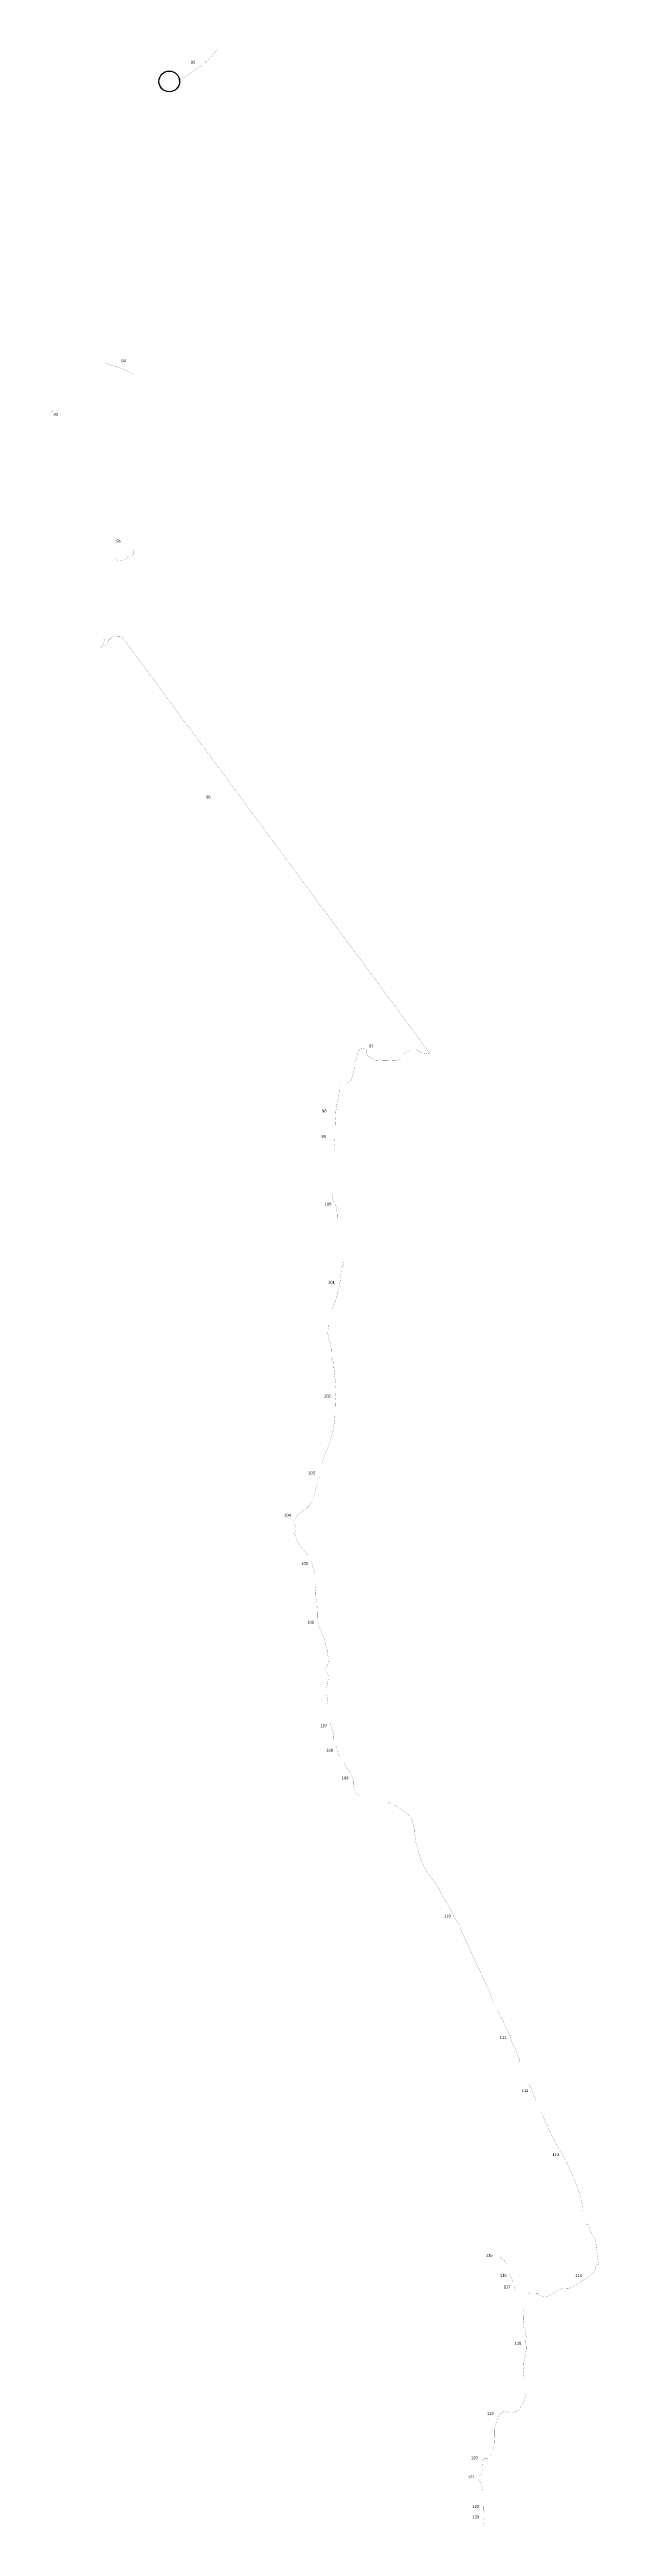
# Model space of a CAD drawing. Header units: metres. Extents: x 254121 to 358116, y 1739230 to 2227325.
# Drawn here: x 267859 to 281293, y 2044348 to 2104979 of the extents above; entities that cross this region are included whole.
import ezdxf

# ---------------------------------------------------------------- set-up
doc = ezdxf.new("R2010")
doc.units = ezdxf.units.M
doc.layers.add('NATURALLY PROTECTED', color=3, linetype='Continuous')
doc.styles.get("Standard").update_dxf_attribs({"font": 'arial.ttf'})

msp = doc.modelspace()

# ---------------------------------------------------------------- linework, layer by layer
msp.add_circle((270790, 2104198), 253)
at = {"layer": 'NATURALLY PROTECTED', "const_width": 3, "flags": 128}
for points in [[(271963, 2104977), (271930, 2104933), (271886, 2104891), (271800, 2104780), (271722, 2104713), (271628, 2104626), (271599, 2104599), (271501, 2104532), (271424, 2104476), (271391, 2104448), (271306, 2104397), (271243, 2104355), (271164, 2104308), (271109, 2104283), (271060, 2104254), (270986, 2104221), (270983, 2104220)], [(269199, 2097291), (269200, 2097292), (269212, 2097299), (269229, 2097299), (269402, 2097246), (269493, 2097215), (269581, 2097186), (269662, 2097156), (269696, 2097141), (269736, 2097121), (269885, 2097043), (269908, 2097034), (269928, 2097010)], [(267860, 2096037), (267884, 2096074), (267940, 2096153), (267945, 2096158)], [(269908, 2092724), (269915, 2092713), (269914, 2092694), (269906, 2092687), (269911, 2092681), (269902, 2092671), (269910, 2092663), (269908, 2092660), (269914, 2092655), (269911, 2092645), (269918, 2092639), (269919, 2092629), (269912, 2092614), (269891, 2092598), (269866, 2092590), (269842, 2092591), (269822, 2092587), (269794, 2092571), (269769, 2092556), (269733, 2092511), (269697, 2092489), (269654, 2092477), (269583, 2092469), (269534, 2092468), (269483, 2092497), (269474, 2092506), (269465, 2092514), (269427, 2092533), (269424, 2092536)], [(269179, 2090572), (269205, 2090549), (269192, 2090479), (269167, 2090410), (269130, 2090366), (269107, 2090329), (269110, 2090326), (269116, 2090328), (269147, 2090364), (269190, 2090393), (269212, 2090396), (269231, 2090400), (269255, 2090421), (269270, 2090439), (269276, 2090472), (269292, 2090504), (269382, 2090592), (269412, 2090609), (269434, 2090616), (269474, 2090617), (269521, 2090604), (269577, 2090603), (269622, 2090615), (269635, 2090597), (277166, 2080407), (277159, 2080409), (277152, 2080410), (277139, 2080412), (277126, 2080412), (277113, 2080414), (277096, 2080414), (277082, 2080412), (277066, 2080410), (277052, 2080410), (277042, 2080411), (277029, 2080413), (277011, 2080415), (276994, 2080418), (276981, 2080422), (276956, 2080428), (276940, 2080434), (276928, 2080438), (276914, 2080444), (276898, 2080450), (276889, 2080454), (276881, 2080461), (276865, 2080474), (276854, 2080488), (276849, 2080495), (276840, 2080508), (276832, 2080524)], [(276703, 2080505), (276688, 2080496), (276661, 2080478), (276629, 2080454), (276603, 2080436), (276569, 2080413), (276554, 2080402), (276550, 2080396), (276547, 2080388), (276542, 2080380), (276534, 2080370), (276524, 2080359), (276511, 2080347), (276494, 2080331), (276477, 2080315), (276463, 2080302), (276459, 2080296), (276451, 2080287), (276442, 2080276), (276434, 2080265), (276429, 2080256), (276422, 2080248), (276415, 2080243), (276403, 2080237), (276383, 2080232), (276353, 2080226), (276335, 2080225), (276320, 2080225), (276304, 2080224), (276283, 2080224), (276254, 2080225), (276225, 2080228), (276206, 2080229), (276172, 2080226), (276133, 2080225), (276073, 2080223), (276011, 2080225), (275991, 2080226), (275955, 2080228), (275914, 2080230), (275899, 2080232), (275872, 2080231), (275852, 2080232), (275822, 2080244), (275796, 2080259), (275764, 2080276), (275737, 2080291), (275709, 2080309), (275690, 2080323), (275673, 2080338), (275659, 2080348), (275641, 2080363), (275629, 2080375), (275620, 2080387), (275615, 2080395), (275607, 2080430), (275606, 2080449), (275609, 2080480), (275607, 2080493), (275601, 2080506), (275590, 2080517), (275559, 2080529), (275534, 2080535), (275515, 2080538), (275497, 2080534), (275472, 2080519), (275448, 2080504), (275436, 2080494), (275432, 2080489), (275426, 2080477), (275413, 2080452), (275408, 2080444), (275405, 2080437), (275401, 2080427), (275398, 2080408), (275392, 2080383), (275386, 2080360), (275380, 2080342), (275376, 2080318), (275373, 2080297), (275370, 2080281), (275364, 2080261), (275359, 2080249), (275354, 2080235), (275346, 2080221), (275337, 2080209), (275330, 2080200), (275326, 2080192), (275322, 2080182), (275320, 2080172), (275319, 2080159), (275318, 2080149), (275316, 2080141), (275316, 2080131), (275316, 2080118), (275317, 2080093), (275317, 2080073), (275316, 2080054), (275313, 2080028), (275311, 2080007), (275308, 2079982), (275307, 2079974), (275301, 2079945), (275292, 2079920), (275287, 2079908), (275277, 2079880), (275269, 2079858), (275266, 2079846), (275263, 2079831), (275261, 2079809), (275256, 2079789), (275251, 2079777), (275246, 2079769), (275239, 2079762), (275228, 2079753), (275216, 2079743), (275204, 2079733), (275185, 2079715), (275166, 2079700), (275162, 2079697), (275147, 2079687), (275128, 2079675), (275127, 2079675)], [(274965, 2079569), (274962, 2079555), (274958, 2079540), (274954, 2079520), (274952, 2079498), (274948, 2079488), (274947, 2079481), (274947, 2079473), (274946, 2079460), (274945, 2079445), (274944, 2079433), (274942, 2079420), (274939, 2079406), (274935, 2079394), (274931, 2079382), (274926, 2079367), (274924, 2079353), (274924, 2079341), (274926, 2079325), (274928, 2079314), (274927, 2079303), (274926, 2079289), (274923, 2079273), (274920, 2079261), (274913, 2079244), (274909, 2079234), (274905, 2079218), (274901, 2079205), (274897, 2079190), (274892, 2079169), (274888, 2079142), (274882, 2079101), (274878, 2079065), (274868, 2078997), (274864, 2078946), (274864, 2078946), (274864, 2078935), (274864, 2078935), (274864, 2078935), (274865, 2078927), (274864, 2078914), (274863, 2078902), (274863, 2078891), (274862, 2078878), (274860, 2078859), (274859, 2078832), (274857, 2078803), (274855, 2078774), (274853, 2078757), (274851, 2078736), (274850, 2078711), (274851, 2078690), (274850, 2078666), (274847, 2078642), (274846, 2078624), (274847, 2078609), (274846, 2078592), (274846, 2078573), (274845, 2078541), (274845, 2078504), (274845, 2078473)], [(274846, 2078413), (274846, 2078370), (274842, 2078292), (274842, 2078274), (274844, 2078263), (274846, 2078195), (274837, 2078167), (274836, 2078153), (274834, 2078133), (274836, 2078112), (274835, 2078094), (274836, 2078075), (274830, 2078048), (274827, 2078039), (274826, 2078034), (274826, 2078026), (274828, 2078017), (274829, 2078011), (274831, 2078002)], [(274775, 2076947), (274775, 2076944), (274775, 2076944), (274778, 2076920), (274781, 2076898), (274784, 2076877), (274790, 2076851), (274795, 2076830), (274801, 2076808), (274833, 2076734), (274863, 2076682), (274883, 2076617), (274893, 2076534), (274898, 2076455), (274898, 2076383)], [(275064, 2075320), (275063, 2075301), (275055, 2075234), (275052, 2075229), (275048, 2075223), (275045, 2075216), (275040, 2075210), (275034, 2075202), (275027, 2075197), (275018, 2075197), (275015, 2075195), (275013, 2075192), (275011, 2075187), (275007, 2075179), (275004, 2075172), (275001, 2075164), (275000, 2075159), (274999, 2075151), (274998, 2075143), (274998, 2075134), (275000, 2075117), (275004, 2075111), (274999, 2075079), (274996, 2075064), (274992, 2075043), (274991, 2075021), (274990, 2075009), (274989, 2074992), (274987, 2074982), (274986, 2074968), (274983, 2074948), (274980, 2074924), (274977, 2074905), (274976, 2074887), (274974, 2074862), (274971, 2074843), (274961, 2074773), (274948, 2074695), (274941, 2074656), (274929, 2074614), (274924, 2074593), (274921, 2074579), (274917, 2074566), (274912, 2074548), (274909, 2074533), (274906, 2074523), (274902, 2074509), (274895, 2074483), (274884, 2074449), (274875, 2074421), (274863, 2074378), (274851, 2074342), (274843, 2074307), (274824, 2074259), (274810, 2074242), (274798, 2074210), (274788, 2074183), (274780, 2074162), (274773, 2074148), (274772, 2074145)], [(274690, 2073762), (274688, 2073752), (274687, 2073740), (274686, 2073728), (274686, 2073720), (274684, 2073701), (274682, 2073689), (274679, 2073664), (274676, 2073652), (274675, 2073636), (274675, 2073620), (274672, 2073591), (274671, 2073558), (274671, 2073539), (274675, 2073521), (274676, 2073508), (274677, 2073498), (274677, 2073498), (274690, 2073419), (274696, 2073403), (274704, 2073383), (274712, 2073360), (274719, 2073340), (274723, 2073318), (274724, 2073313), (274736, 2073252), (274746, 2073211), (274750, 2073187), (274752, 2073152), (274751, 2073125), (274748, 2073088), (274749, 2073059), (274748, 2073043), (274748, 2073005), (274748, 2072976), (274748, 2072976), (274748, 2072959), (274753, 2072950), (274768, 2072937), (274781, 2072909), (274795, 2072881), (274806, 2072860), (274810, 2072832), (274815, 2072787), (274815, 2072753), (274818, 2072708), (274823, 2072657), (274826, 2072620), (274832, 2072580), (274834, 2072543), (274839, 2072509), (274846, 2072452), (274853, 2072408), (274859, 2072350), (274862, 2072290), (274868, 2072225), (274869, 2072168), (274869, 2072096), (274863, 2072023), (274857, 2071949), (274851, 2071850), (274847, 2071742), (274846, 2071635), (274843, 2071540), (274838, 2071467), (274831, 2071394), (274821, 2071320), (274809, 2071236), (274795, 2071155), (274760, 2071038), (274728, 2070922), (274694, 2070826), (274644, 2070697), (274592, 2070573), (274558, 2070471), (274523, 2070370), (274522, 2070367)], [(274471, 2070105), (274471, 2070084), (274470, 2070050), (274464, 2070020)], [(274417, 2069900), (274411, 2069880), (274403, 2069850), (274398, 2069827), (274389, 2069789), (274379, 2069756), (274365, 2069707), (274354, 2069655), (274339, 2069604), (274326, 2069562), (274319, 2069537), (274307, 2069498), (274287, 2069459), (274266, 2069426), (274250, 2069399), (274231, 2069362), (274218, 2069342), (274201, 2069320), (274185, 2069301), (274160, 2069279), (274146, 2069269), (274125, 2069254), (274107, 2069241), (273928, 2069114), (273912, 2069093), (273891, 2069051), (273875, 2069016), (273856, 2068991), (273850, 2068965), (273848, 2068923), (273862, 2068871), (273872, 2068823), (273874, 2068776), (273874, 2068725), (273873, 2068717), (273860, 2068642), (273863, 2068627), (273871, 2068613), (273888, 2068571), (273923, 2068471), (273954, 2068406), (273979, 2068371), (274007, 2068339), (274060, 2068265), (274131, 2068183), (274161, 2068138), (274169, 2068125)], [(274256, 2067981), (274274, 2067950), (274295, 2067877), (274310, 2067824), (274330, 2067770), (274342, 2067718), (274351, 2067665), (274351, 2067664)], [(274347, 2067439), (274355, 2067416), (274353, 2067395), (274354, 2067371), (274361, 2067325), (274366, 2067288), (274370, 2067252), (274369, 2067192), (274368, 2067160), (274373, 2067124), (274379, 2067088), (274383, 2067051), (274390, 2067005), (274394, 2066967), (274399, 2066930), (274397, 2066901), (274409, 2066838), (274405, 2066797), (274410, 2066666), (274409, 2066592), (274413, 2066558), (274421, 2066523), (274449, 2066412), (274475, 2066337), (274509, 2066244), (274554, 2066139), (274572, 2066092), (274583, 2066045), (274593, 2066008), (274607, 2065955), (274624, 2065897), (274646, 2065822), (274653, 2065787), (274655, 2065755), (274659, 2065726), (274671, 2065665), (274691, 2065583), (274688, 2065532), (274679, 2065474), (274658, 2065424), (274642, 2065400), (274630, 2065383), (274620, 2065370), (274616, 2065353), (274616, 2065341), (274621, 2065327), (274627, 2065317), (274634, 2065302), (274646, 2065279), (274653, 2065262), (274659, 2065246), (274666, 2065224), (274674, 2065193), (274679, 2065163), (274683, 2065110), (274670, 2065039), (274656, 2064942), (274644, 2064879), (274639, 2064847), (274639, 2064818), (274639, 2064793), (274639, 2064756), (274641, 2064725), (274646, 2064689), (274650, 2064652), (274655, 2064607), (274661, 2064570), (274668, 2064517), (274676, 2064477)], [(274734, 2064026), (274737, 2064010), (274739, 2063997), (274742, 2063989), (274744, 2063982), (274745, 2063967), (274748, 2063952), (274750, 2063943), (274752, 2063936), (274755, 2063926), (274757, 2063916), (274761, 2063905), (274764, 2063892), (274768, 2063881), (274773, 2063870), (274779, 2063857), (274786, 2063842), (274793, 2063827), (274796, 2063819), (274799, 2063808), (274802, 2063795), (274805, 2063781), (274807, 2063762), (274808, 2063742), (274806, 2063721), (274804, 2063710), (274801, 2063694), (274801, 2063685), (274800, 2063672), (274800, 2063659), (274803, 2063646), (274814, 2063618), (274825, 2063590)], [(274860, 2063478), (274864, 2063472), (274873, 2063445), (274880, 2063425), (274884, 2063409), (274903, 2063329), (274909, 2063304), (274914, 2063278), (274918, 2063264), (274929, 2063237), (274943, 2063210), (274947, 2063203)], [(275071, 2063043), (275074, 2063040), (275089, 2063019), (275097, 2063000), (275107, 2062975), (275120, 2062946), (275132, 2062917), (275144, 2062898), (275166, 2062863), (275189, 2062835), (275212, 2062801), (275243, 2062756), (275246, 2062736), (275251, 2062714), (275257, 2062695), (275274, 2062653), (275284, 2062625), (275290, 2062601), (275291, 2062579), (275291, 2062551), (275291, 2062525), (275291, 2062514), (275292, 2062494), (275296, 2062474), (275298, 2062464), (275304, 2062441), (275310, 2062426), (275322, 2062400), (275331, 2062382), (275338, 2062367), (275344, 2062354), (275345, 2062350), (275344, 2062343), (275343, 2062337), (275343, 2062331), (275343, 2062326), (275347, 2062318), (275351, 2062311), (275359, 2062304), (275382, 2062288), (275417, 2062262), (275436, 2062249), (275450, 2062240), (275457, 2062237)], [(276131, 2062086), (276319, 2061994), (276422, 2061926), (276522, 2061863), (276629, 2061777), (276682, 2061715), (276720, 2061655), (276751, 2061576), (276752, 2061553), (276756, 2061519), (276759, 2061488), (276779, 2061434), (276783, 2061391), (276783, 2061353), (276786, 2061318), (276791, 2061277), (276811, 2061219), (276825, 2061097), (276859, 2060990), (276908, 2060789), (276950, 2060668), (277008, 2060543), (277059, 2060427), (277141, 2060295), (277275, 2060117), (277365, 2059998), (277440, 2059852), (277515, 2059722), (277568, 2059635), (277658, 2059480), (277712, 2059373), (277771, 2059266), (277820, 2059176), (277902, 2059060), (277910, 2059016), (277916, 2058986), (277931, 2058951), (277971, 2058858), (278011, 2058763), (278056, 2058665), (278104, 2058575), (278152, 2058465), (278192, 2058372), (278218, 2058317), (278242, 2058262), (278264, 2058207), (278303, 2058127), (278336, 2058054), (278356, 2058016), (278414, 2057904), (278465, 2057780), (278497, 2057717), (278525, 2057657), (278554, 2057597), (278583, 2057533), (278598, 2057499), (278615, 2057455), (278629, 2057421), (278642, 2057385), (278664, 2057322), (278687, 2057259), (278714, 2057187), (278728, 2057152)], [(278814, 2056990), (278861, 2056912), (278885, 2056864), (278942, 2056755), (278988, 2056660), (279033, 2056559), (279083, 2056439), (279188, 2056170), (279277, 2056003), (279361, 2055768), (279357, 2055689)], [(279592, 2055175), (279594, 2055171), (279644, 2055074), (279694, 2054947), (279753, 2054803), (279765, 2054782)], [(279897, 2054479), (279910, 2054444), (279972, 2054302), (280049, 2054129), (280150, 2053916), (280219, 2053792), (280310, 2053625), (280397, 2053471), (280498, 2053289), (280557, 2053176), (280604, 2053063), (280641, 2052987), (280680, 2052897), (280732, 2052763), (280782, 2052641), (280827, 2052510), (280856, 2052427), (280872, 2052359), (280886, 2052283), (280897, 2052225), (280908, 2052143), (280907, 2052130), (280904, 2052102), (280895, 2052075), (280887, 2052057), (280876, 2052041)], [(280978, 2051774), (280980, 2051772), (280981, 2051769), (280982, 2051763), (280983, 2051759), (280984, 2051755), (280986, 2051752), (280989, 2051750), (280993, 2051749), (280999, 2051750), (281006, 2051750), (281014, 2051747), (281024, 2051741), (281030, 2051740), (281037, 2051736), (281043, 2051731), (281050, 2051718), (281059, 2051696), (281088, 2051624), (281126, 2051524), (281140, 2051495), (281158, 2051462), (281167, 2051449), (281180, 2051433), (281188, 2051424), (281206, 2051385), (281230, 2051316), (281292, 2050768), (281272, 2050765), (281257, 2050760), (281242, 2050748), (281230, 2050733), (281224, 2050710), (281221, 2050685), (281213, 2050635), (281202, 2050600), (281183, 2050568), (281161, 2050545), (280986, 2050405), (280959, 2050397), (280939, 2050387), (280854, 2050344), (280824, 2050321), (280815, 2050306), (280803, 2050297), (280754, 2050263), (280696, 2050236), (280685, 2050225), (280669, 2050211), (280657, 2050203), (280640, 2050196), (280582, 2050179), (280546, 2050172), (280486, 2050176), (280425, 2050177), (280377, 2050170), (280350, 2050153), (280316, 2050129), (280277, 2050115), (280248, 2050100), (280221, 2050079), (280196, 2050058), (280168, 2050042), (280145, 2050027), (280121, 2050013), (280096, 2049998), (280068, 2049984), (280049, 2049977), (280031, 2049970), (280016, 2049966), (280000, 2049964), (279985, 2049962), (279967, 2049963), (279942, 2049969), (279919, 2049976), (279898, 2049984), (279869, 2049996), (279858, 2050001), (279850, 2050006), (279845, 2050015), (279839, 2050027), (279831, 2050038), (279821, 2050046), (279810, 2050049), (279793, 2050051), (279750, 2050052), (279716, 2050052), (279689, 2050052), (279644, 2050056), (279623, 2050057), (279604, 2050060), (279581, 2050066), (279578, 2050067)], [(278892, 2051053), (278894, 2051043), (278894, 2051023), (278894, 2050993), (278894, 2050967), (278894, 2050952), (278896, 2050938), (278898, 2050928), (278901, 2050918), (278906, 2050912), (278915, 2050905), (278931, 2050897), (278950, 2050888), (278966, 2050880), (278982, 2050869), (279000, 2050852), (279013, 2050834), (279025, 2050812), (279036, 2050791), (279038, 2050788)], [(279110, 2050539), (279116, 2050531), (279127, 2050509), (279135, 2050487), (279146, 2050457), (279154, 2050440), (279162, 2050427), (279180, 2050399), (279187, 2050389), (279191, 2050378), (279197, 2050366), (279199, 2050355), (279197, 2050341), (279195, 2050334)], [(279228, 2050215), (279247, 2050168), (279267, 2050121)], [(279434, 2049673), (279435, 2049671), (279441, 2049666), (279444, 2049660), (279446, 2049654), (279450, 2049649), (279452, 2049641), (279453, 2049631), (279452, 2049618), (279452, 2049611), (279453, 2049604), (279456, 2049596), (279458, 2049591), (279462, 2049579), (279465, 2049527), (279467, 2049479), (279467, 2049440), (279469, 2049401), (279468, 2049372), (279467, 2049358), (279462, 2049344), (279459, 2049335), (279453, 2049327), (279448, 2049321), (279446, 2049314), (279445, 2049309), (279446, 2049300), (279455, 2049264), (279469, 2049216), (279471, 2049198), (279474, 2049187), (279480, 2049176), (279487, 2049169), (279493, 2049162), (279499, 2049148), (279503, 2049124), (279512, 2049064), (279519, 2049014), (279525, 2048986), (279527, 2048965), (279529, 2048935), (279529, 2048923), (279527, 2048917), (279524, 2048914), (279521, 2048910), (279518, 2048906), (279517, 2048903), (279515, 2048883), (279518, 2048836), (279521, 2048796), (279524, 2048731), (279524, 2048692), (279521, 2048663), (279517, 2048631), (279512, 2048604), (279507, 2048562), (279501, 2048517), (279495, 2048496), (279488, 2048474), (279484, 2048452), (279480, 2048430), (279473, 2048400), (279466, 2048377), (279460, 2048347), (279460, 2048327), (279457, 2048298), (279454, 2048269), (279449, 2048239), (279449, 2048226), (279451, 2048215), (279453, 2048209), (279456, 2048204), (279459, 2048194), (279463, 2048171), (279467, 2048144), (279469, 2048109), (279469, 2048090), (279469, 2048080), (279467, 2048069), (279465, 2048062), (279464, 2048056), (279467, 2048038), (279477, 2048003), (279485, 2047970), (279488, 2047962)], [(279523, 2047618), (279502, 2047520), (279494, 2047482), (279486, 2047444), (279476, 2047414), (279462, 2047381), (279438, 2047343), (279408, 2047299), (279382, 2047257), (279368, 2047237), (279358, 2047215), (279339, 2047192), (279316, 2047176), (279292, 2047165), (279264, 2047156), (279198, 2047142), (279131, 2047140), (279088, 2047145), (279071, 2047151), (279057, 2047160), (279047, 2047164), (279033, 2047165), (279018, 2047165), (278998, 2047164), (278985, 2047163), (278969, 2047158), (278957, 2047149), (278940, 2047134), (278928, 2047124), (278917, 2047115), (278900, 2047104), (278871, 2047090), (278862, 2047084), (278858, 2047078), (278855, 2047070), (278851, 2047060), (278850, 2047052), (278847, 2047048), (278839, 2047038), (278832, 2047030), (278827, 2047014), (278821, 2046993), (278813, 2046953), (278809, 2046932), (278806, 2046915), (278801, 2046905), (278794, 2046891), (278784, 2046871), (278778, 2046863), (278774, 2046856), (278771, 2046847), (278769, 2046838), (278768, 2046830), (278769, 2046818), (278768, 2046805), (278764, 2046790), (278759, 2046775), (278754, 2046760), (278751, 2046751), (278750, 2046741), (278749, 2046730), (278750, 2046713), (278750, 2046696), (278750, 2046678), (278750, 2046649), (278749, 2046615), (278749, 2046575), (278748, 2046533), (278745, 2046477), (278741, 2046429), (278740, 2046416), (278741, 2046398), (278738, 2046370), (278738, 2046364), (278738, 2046352), (278738, 2046333), (278737, 2046311), (278733, 2046295), (278725, 2046268), (278716, 2046229), (278712, 2046218)], [(278446, 2045689), (278444, 2045673), (278439, 2045654), (278431, 2045645), (278423, 2045639), (278417, 2045632), (278409, 2045621), (278405, 2045615), (278402, 2045610), (278399, 2045604), (278395, 2045598), (278389, 2045590), (278383, 2045588), (278380, 2045585), (278377, 2045582), (278373, 2045573), (278371, 2045566), (278368, 2045547), (278368, 2045523), (278371, 2045506), (278375, 2045493), (278378, 2045482), (278382, 2045469), (278385, 2045462), (278390, 2045455), (278395, 2045450), (278399, 2045446), (278402, 2045439), (278405, 2045424), (278411, 2045396), (278419, 2045372), (278422, 2045363), (278426, 2045358), (278430, 2045356), (278435, 2045350), (278438, 2045342), (278443, 2045328), (278447, 2045317), (278453, 2045299), (278460, 2045281), (278461, 2045268), (278463, 2045255), (278465, 2045232)], [(278675, 2046129), (278663, 2046109), (278640, 2046068), (278633, 2046053), (278622, 2046043), (278608, 2046029), (278597, 2046019), (278587, 2046012), (278582, 2046008), (278574, 2046005), (278566, 2046004), (278555, 2046004), (278545, 2046004), (278533, 2046004), (278519, 2046004), (278508, 2046003), (278499, 2046002), (278485, 2045998), (278479, 2045994), (278468, 2045985), (278463, 2045978), (278459, 2045967), (278454, 2045953), (278450, 2045938), (278451, 2045925), (278451, 2045909), (278450, 2045882), (278447, 2045862), (278444, 2045843), (278441, 2045828), (278440, 2045814), (278441, 2045806), (278442, 2045797), (278445, 2045785), (278448, 2045777), (278450, 2045771), (278451, 2045763), (278449, 2045745), (278446, 2045718)], [(278501, 2044609), (278501, 2044584), (278499, 2044566), (278497, 2044551), (278492, 2044535), (278490, 2044529), (278489, 2044521), (278489, 2044512), (278490, 2044507), (278492, 2044494), (278493, 2044484), (278492, 2044465), (278491, 2044440), (278489, 2044424), (278487, 2044408), (278483, 2044393), (278480, 2044381), (278478, 2044372), (278475, 2044360), (278471, 2044353), (278469, 2044349)], [(278491, 2044853), (278489, 2044835), (278489, 2044813), (278488, 2044790), (278488, 2044767), (278488, 2044750), (278489, 2044731), (278491, 2044723), (278493, 2044713), (278497, 2044696), (278499, 2044686), (278499, 2044679)]]:
    msp.add_lwpolyline(points, dxfattribs=at)

# ---------------------------------------------------------------- texts
at = {"char_height": 70, "attachment_point": 1}
for s, insert in [('92', (271319, 2104704)), ('94', (269615, 2097394)), ('93', (267956, 2096086)), ('95', (269495, 2092985)), ('96', (271692, 2086716)), ('97', (275676, 2080620)), ('98', (274529, 2079035)), ('99', (274513, 2078407)), ('100', (274593, 2076754)), ('101', (274675, 2074839)), ('102', (274577, 2072053)), ('103', (274191, 2070172)), ('104', (273603, 2069139)), ('105', (274023, 2067956)), ('106', (274169, 2066517)), ('107', (274491, 2063980)), ('108', (274634, 2063383)), ('109', (275010, 2062706)), ('110', (277516, 2059326)), ('111', (278877, 2056354)), ('112', (279414, 2055051)), ('113', (280168, 2053485)), ('115', (278539, 2051021)), ('116', (278882, 2050532)), ('117', (278977, 2050250)), ('114', (280727, 2050527)), ('118', (279243, 2048869)), ('119', (278563, 2047148)), ('120', (278176, 2046065)), ('121', (278097, 2045592)), ('122', (278208, 2044872)), ('123', (278209, 2044617))]:
    msp.add_mtext_dynamic_manual_height_columns(s, width=95.17, gutter_width=1, heights=[0], dxfattribs=dict(at, insert=insert))

doc.saveas('drawing.dxf')
